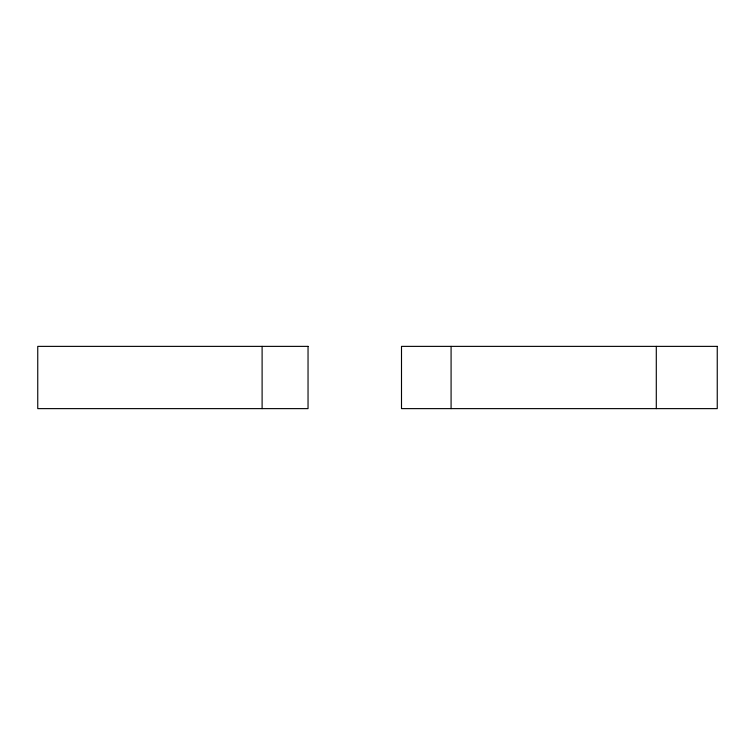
<?xml version="1.0" encoding="UTF-8"?>
<svg xmlns="http://www.w3.org/2000/svg" width="755" height="755" viewBox="0 0 755 755"><rect width="100%" height="100%" fill="white"/><g stroke="black" fill="none" stroke-linecap="round" stroke-linejoin="round"><path stroke-width="1.13" d="M656.293 346.375L656.293 408.625M451.084 346.375L451.084 408.625M262.108 346.375L262.108 408.625M308.04 346.375L37.75 346.375L37.75 408.625L308.04 408.625L308.04 346.375M717.25 346.375L401.5 346.375L401.5 408.625L717.25 408.625L717.25 346.375"/></g></svg>
